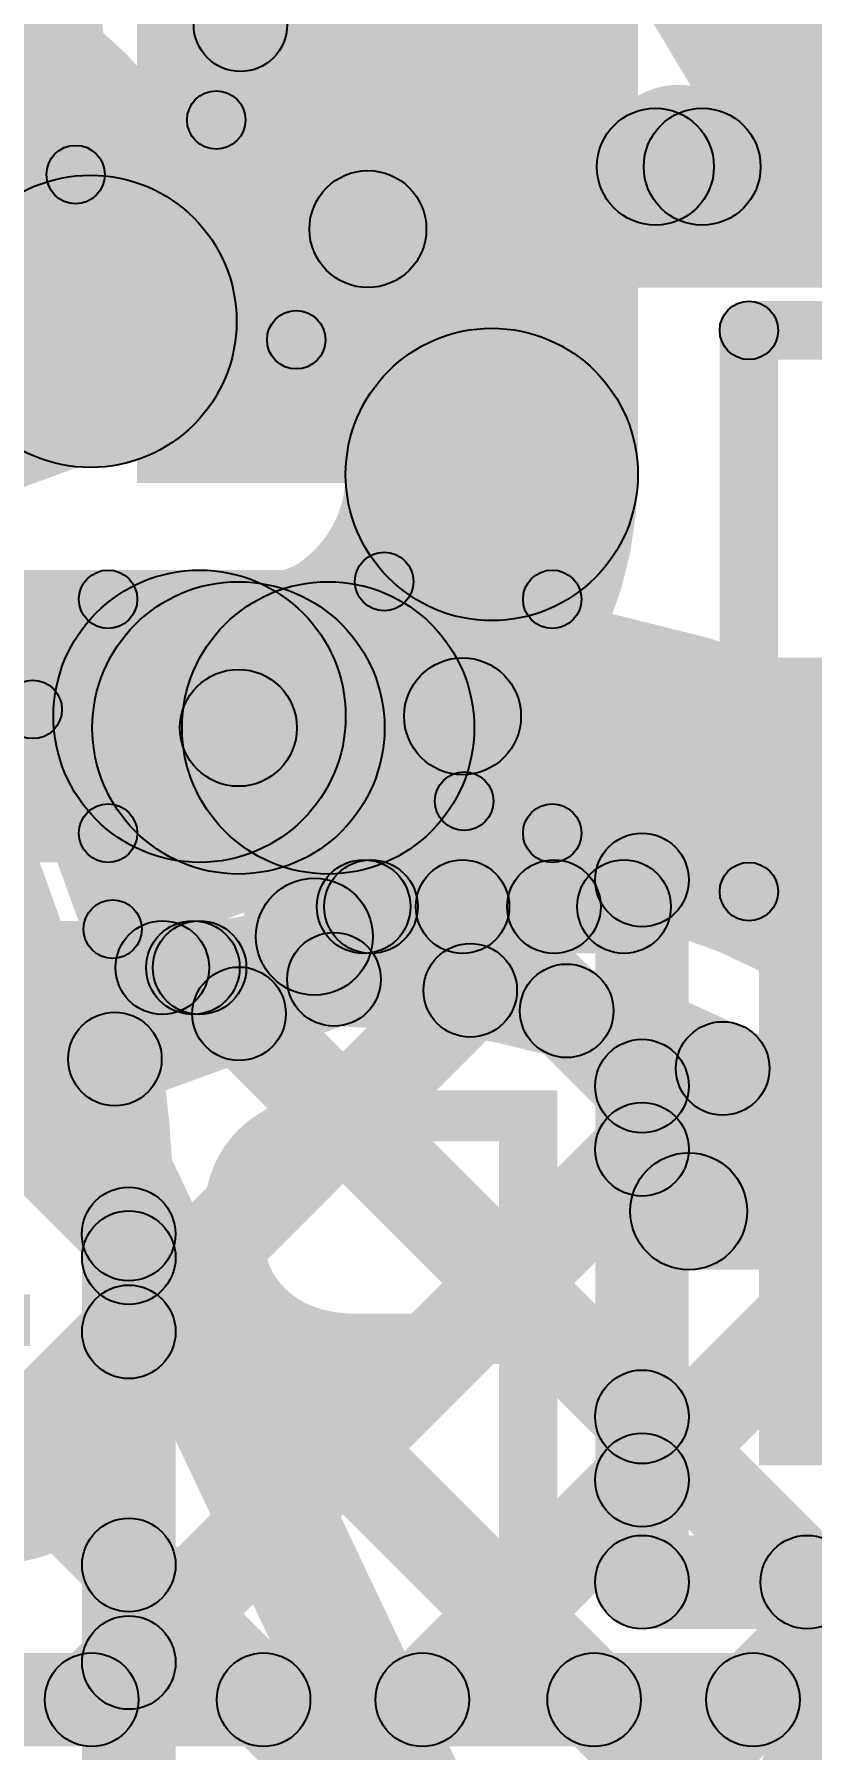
# Model space of a CAD drawing. Header units: millimetres. Extents: x -2.17 to 2.17, y -2.17 to 2.17.
# Drawn here: x -0.9001 to -0.8336, y -0.4404 to -0.2937 of the extents above; entities that cross this region are included whole.
import ezdxf

# ---------------------------------------------------------------- set-up
doc = ezdxf.new("R2010")
doc.units = ezdxf.units.MM
doc.header["$MEASUREMENT"] = 0
for name, color, linetype in [('BottomLayer', 5, 'Continuous'), ('BottomOverlay', 54, 'Continuous'), ('BottomPaste', 16, 'Continuous'), ('BottomSolder', 6, 'Continuous'), ('Mechanical2', 216, 'Continuous'), ('TopLayer', 1, 'Continuous'), ('TopOverlay', 2, 'Continuous'), ('TopPaste', 8, 'Continuous'), ('TopSolder', 216, 'Continuous')]:
    doc.layers.add(name, color=color, linetype=linetype)

# ---------------------------------------------------------------- blocks, each defined once
blk = doc.blocks.new('SOT_23F_B_5')
at = {"layer": 'BottomLayer'}
for points in [[(-0.05314965, 0.05905515), (-0.02165355, 0.05905515), (-0.02165355, 0.02362205), (-0.05314965, 0.02362205)], [(0.02165355, 0.05905515), (0.05314965, 0.05905515), (0.05314965, 0.02362205), (0.02165355, 0.02362205)], [(-0.01574805, -0.02362205), (0.01574805, -0.02362205), (0.01574805, -0.05905515), (-0.01574805, -0.05905515)]]:
    blk.add_hatch(color=5, dxfattribs=at).paths.add_polyline_path(points)
at = {"layer": 'BottomOverlay'}
h = blk.add_hatch(color=54, dxfattribs=at)
edge = h.paths.add_edge_path()
edge.add_arc((-0.066, 0.036), 0.005, 0, 360)
h = blk.add_hatch(color=54, dxfattribs=at)
edge = h.paths.add_edge_path()
edge.add_arc((-0.062, 0.036), 0.005, 0, 360)
h = blk.add_hatch(color=54, dxfattribs=at)
edge = h.paths.add_edge_path()
edge.add_arc((-0.0124016, 0.0366772), 0.0025, 0, 360)
for points in [[(0.008962296827300115, 0.03949971567798587), (0.009037703172699885, 0.03450028432201413), (-0.01236389682730011, 0.03417748432201413), (-0.01243930317269988, 0.03917691567798587)], [(-0.0605, 0.014), (-0.0555, 0.014), (-0.0555, -0.034), (-0.0605, -0.034)], [(0.0555, 0.014), (0.0605, 0.014), (0.0605, -0.034), (0.0555, -0.034)], [(-0.025, -0.0315), (-0.025, -0.0365), (-0.058, -0.0365), (-0.058, -0.0315)], [(0.058, -0.0315), (0.058, -0.0365), (0.025, -0.0365), (0.025, -0.0315)]]:
    blk.add_hatch(color=54, dxfattribs=at).paths.add_polyline_path(points)
h = blk.add_hatch(color=54, dxfattribs=at)
edge = h.paths.add_edge_path()
edge.add_arc((0.009, 0.037), 0.0025, 0, 360)
h = blk.add_hatch(color=54, dxfattribs=at)
edge = h.paths.add_edge_path()
edge.add_arc((-0.058, 0.014), 0.0025, 0, 360)
h = blk.add_hatch(color=54, dxfattribs=at)
edge = h.paths.add_edge_path()
edge.add_arc((0.058, 0.014), 0.0025, 0, 360)
h = blk.add_hatch(color=54, dxfattribs=at)
edge = h.paths.add_edge_path()
edge.add_arc((-0.058, -0.034), 0.0025, 0, 360)
h = blk.add_hatch(color=54, dxfattribs=at)
edge = h.paths.add_edge_path()
edge.add_arc((-0.058, -0.034), 0.0025, 0, 360)
h = blk.add_hatch(color=54, dxfattribs=at)
edge = h.paths.add_edge_path()
edge.add_arc((-0.025, -0.034), 0.0025, 0, 360)
h = blk.add_hatch(color=54, dxfattribs=at)
edge = h.paths.add_edge_path()
edge.add_arc((0.025, -0.034), 0.0025, 0, 360)
h = blk.add_hatch(color=54, dxfattribs=at)
edge = h.paths.add_edge_path()
edge.add_arc((0.058, -0.034), 0.0025, 0, 360)
h = blk.add_hatch(color=54, dxfattribs=at)
edge = h.paths.add_edge_path()
edge.add_arc((0.058, -0.034), 0.0025, 0, 360)
at = {"layer": 'BottomPaste'}
for points in [[(-0.05314965, 0.05905515), (-0.02165355, 0.05905515), (-0.02165355, 0.02362205), (-0.05314965, 0.02362205)], [(0.02165355, 0.05905515), (0.05314965, 0.05905515), (0.05314965, 0.02362205), (0.02165355, 0.02362205)], [(-0.01574805, -0.02362205), (0.01574805, -0.02362205), (0.01574805, -0.05905515), (-0.01574805, -0.05905515)]]:
    blk.add_hatch(color=16, dxfattribs=at).paths.add_polyline_path(points)
at = {"layer": 'BottomSolder'}
for points in [[(-0.05714965, 0.06305515), (-0.01765355, 0.06305515), (-0.01765355, 0.01962205), (-0.05714965, 0.01962205)], [(0.01765355, 0.06305515), (0.05714965, 0.06305515), (0.05714965, 0.01962205), (0.01765355, 0.01962205)], [(-0.01974805, -0.01962205), (0.01974805, -0.01962205), (0.01974805, -0.06305515), (-0.01974805, -0.06305515)]]:
    blk.add_hatch(color=6, dxfattribs=at).paths.add_polyline_path(points)
at = {"layer": 'BottomOverlay', "const_width": 0.01}
blk.add_lwpolyline([(-0.062, 0.036, 1), (-0.066, 0.036, 1)], format="xyb", close=True, dxfattribs=at)
at = {"layer": 'BottomOverlay'}
for centre, radius in [((-0.066, 0.036), 0.005), ((-0.062, 0.036), 0.005), ((-0.0124016, 0.0366772), 0.0025), ((0.009, 0.037), 0.0025), ((-0.058, 0.014), 0.0025), ((0.058, 0.014), 0.0025), ((-0.058, -0.034), 0.0025), ((-0.058, -0.034), 0.0025), ((-0.025, -0.034), 0.0025), ((0.025, -0.034), 0.0025), ((0.058, -0.034), 0.0025), ((0.058, -0.034), 0.0025)]:
    blk.add_circle(centre, radius, dxfattribs=at)
blk = doc.blocks.new('SOT_23F_B_6')
at = {"layer": 'BottomLayer'}
for points in [[(-0.05314965, 0.05905515), (-0.02165355, 0.05905515), (-0.02165355, 0.02362205), (-0.05314965, 0.02362205)], [(0.02165355, 0.05905515), (0.05314965, 0.05905515), (0.05314965, 0.02362205), (0.02165355, 0.02362205)], [(-0.01574805, -0.02362205), (0.01574805, -0.02362205), (0.01574805, -0.05905515), (-0.01574805, -0.05905515)]]:
    blk.add_hatch(color=5, dxfattribs=at).paths.add_polyline_path(points)
at = {"layer": 'BottomOverlay'}
h = blk.add_hatch(color=54, dxfattribs=at)
edge = h.paths.add_edge_path()
edge.add_arc((-0.066, 0.036), 0.005, 0, 360)
h = blk.add_hatch(color=54, dxfattribs=at)
edge = h.paths.add_edge_path()
edge.add_arc((-0.062, 0.036), 0.005, 0, 360)
h = blk.add_hatch(color=54, dxfattribs=at)
edge = h.paths.add_edge_path()
edge.add_arc((-0.0124016, 0.0366772), 0.0025, 0, 360)
for points in [[(0.008962296827300115, 0.03949971567798587), (0.009037703172699885, 0.03450028432201413), (-0.01236389682730011, 0.03417748432201413), (-0.01243930317269988, 0.03917691567798587)], [(-0.0605, 0.014), (-0.0555, 0.014), (-0.0555, -0.034), (-0.0605, -0.034)], [(0.0555, 0.014), (0.0605, 0.014), (0.0605, -0.034), (0.0555, -0.034)], [(-0.025, -0.0315), (-0.025, -0.0365), (-0.058, -0.0365), (-0.058, -0.0315)], [(0.058, -0.0315), (0.058, -0.0365), (0.025, -0.0365), (0.025, -0.0315)]]:
    blk.add_hatch(color=54, dxfattribs=at).paths.add_polyline_path(points)
h = blk.add_hatch(color=54, dxfattribs=at)
edge = h.paths.add_edge_path()
edge.add_arc((0.009, 0.037), 0.0025, 0, 360)
h = blk.add_hatch(color=54, dxfattribs=at)
edge = h.paths.add_edge_path()
edge.add_arc((-0.058, 0.014), 0.0025, 0, 360)
h = blk.add_hatch(color=54, dxfattribs=at)
edge = h.paths.add_edge_path()
edge.add_arc((0.058, 0.014), 0.0025, 0, 360)
h = blk.add_hatch(color=54, dxfattribs=at)
edge = h.paths.add_edge_path()
edge.add_arc((-0.058, -0.034), 0.0025, 0, 360)
h = blk.add_hatch(color=54, dxfattribs=at)
edge = h.paths.add_edge_path()
edge.add_arc((-0.058, -0.034), 0.0025, 0, 360)
h = blk.add_hatch(color=54, dxfattribs=at)
edge = h.paths.add_edge_path()
edge.add_arc((-0.025, -0.034), 0.0025, 0, 360)
h = blk.add_hatch(color=54, dxfattribs=at)
edge = h.paths.add_edge_path()
edge.add_arc((0.025, -0.034), 0.0025, 0, 360)
h = blk.add_hatch(color=54, dxfattribs=at)
edge = h.paths.add_edge_path()
edge.add_arc((0.058, -0.034), 0.0025, 0, 360)
h = blk.add_hatch(color=54, dxfattribs=at)
edge = h.paths.add_edge_path()
edge.add_arc((0.058, -0.034), 0.0025, 0, 360)
at = {"layer": 'BottomPaste'}
for points in [[(-0.05314965, 0.05905515), (-0.02165355, 0.05905515), (-0.02165355, 0.02362205), (-0.05314965, 0.02362205)], [(0.02165355, 0.05905515), (0.05314965, 0.05905515), (0.05314965, 0.02362205), (0.02165355, 0.02362205)], [(-0.01574805, -0.02362205), (0.01574805, -0.02362205), (0.01574805, -0.05905515), (-0.01574805, -0.05905515)]]:
    blk.add_hatch(color=16, dxfattribs=at).paths.add_polyline_path(points)
at = {"layer": 'BottomSolder'}
for points in [[(-0.05714965, 0.06305515), (-0.01765355, 0.06305515), (-0.01765355, 0.01962205), (-0.05714965, 0.01962205)], [(0.01765355, 0.06305515), (0.05714965, 0.06305515), (0.05714965, 0.01962205), (0.01765355, 0.01962205)], [(-0.01974805, -0.01962205), (0.01974805, -0.01962205), (0.01974805, -0.06305515), (-0.01974805, -0.06305515)]]:
    blk.add_hatch(color=6, dxfattribs=at).paths.add_polyline_path(points)
at = {"layer": 'BottomOverlay', "const_width": 0.01}
blk.add_lwpolyline([(-0.062, 0.036, 1), (-0.066, 0.036, 1)], format="xyb", close=True, dxfattribs=at)
at = {"layer": 'BottomOverlay'}
for centre, radius in [((-0.066, 0.036), 0.005), ((-0.062, 0.036), 0.005), ((-0.0124016, 0.0366772), 0.0025), ((0.009, 0.037), 0.0025), ((-0.058, 0.014), 0.0025), ((0.058, 0.014), 0.0025), ((-0.058, -0.034), 0.0025), ((-0.058, -0.034), 0.0025), ((-0.025, -0.034), 0.0025), ((0.025, -0.034), 0.0025), ((0.058, -0.034), 0.0025), ((0.058, -0.034), 0.0025)]:
    blk.add_circle(centre, radius, dxfattribs=at)
blk = doc.blocks.new('R___0201_B_7')
at = {"layer": 'BottomLayer'}
for points in [[(-0.01614165, 0.00728345), (-0.00551175, 0.00728345), (-0.00551175, -0.00728345), (-0.01614165, -0.00728345)], [(0.00551185, 0.00728345), (0.01614175, 0.00728345), (0.01614175, -0.00728345), (0.00551185, -0.00728345)]]:
    blk.add_hatch(color=5, dxfattribs=at).paths.add_polyline_path(points)
at = {"layer": 'BottomOverlay'}
h = blk.add_hatch(color=54, dxfattribs=at)
edge = h.paths.add_edge_path()
edge.add_arc((-0.019, 0.01), 0.0025, 0, 360)
h = blk.add_hatch(color=54, dxfattribs=at)
edge = h.paths.add_edge_path()
edge.add_arc((-0.019, 0.01), 0.0025, 0, 360)
for points in [[(0.019, 0.0125), (0.019, 0.0075), (-0.019, 0.0075), (-0.019, 0.0125)], [(-0.0215, 0.01), (-0.0165, 0.01), (-0.0165, -0.01), (-0.0215, -0.01)], [(0.0165, 0.01), (0.0215, 0.01), (0.0215, -0.01), (0.0165, -0.01)], [(0.019, -0.0075), (0.019, -0.0125), (-0.019, -0.0125), (-0.019, -0.0075)]]:
    blk.add_hatch(color=54, dxfattribs=at).paths.add_polyline_path(points)
h = blk.add_hatch(color=54, dxfattribs=at)
edge = h.paths.add_edge_path()
edge.add_arc((0.019, 0.01), 0.0025, 0, 360)
h = blk.add_hatch(color=54, dxfattribs=at)
edge = h.paths.add_edge_path()
edge.add_arc((0.019, 0.01), 0.0025, 0, 360)
h = blk.add_hatch(color=54, dxfattribs=at)
edge = h.paths.add_edge_path()
edge.add_arc((-0.019, -0.01), 0.0025, 0, 360)
h = blk.add_hatch(color=54, dxfattribs=at)
edge = h.paths.add_edge_path()
edge.add_arc((-0.019, -0.01), 0.0025, 0, 360)
h = blk.add_hatch(color=54, dxfattribs=at)
edge = h.paths.add_edge_path()
edge.add_arc((0.019, -0.01), 0.0025, 0, 360)
h = blk.add_hatch(color=54, dxfattribs=at)
edge = h.paths.add_edge_path()
edge.add_arc((0.019, -0.01), 0.0025, 0, 360)
at = {"layer": 'BottomPaste'}
for points in [[(-0.01614165, 0.00728345), (-0.00551175, 0.00728345), (-0.00551175, -0.00728345), (-0.01614165, -0.00728345)], [(0.00551185, 0.00728345), (0.01614175, 0.00728345), (0.01614175, -0.00728345), (0.00551185, -0.00728345)]]:
    blk.add_hatch(color=16, dxfattribs=at).paths.add_polyline_path(points)
at = {"layer": 'BottomSolder'}
for points in [[(-0.02014165, 0.01128345), (-0.00151175, 0.01128345), (-0.00151175, -0.01128345), (-0.02014165, -0.01128345)], [(0.00151185, 0.01128345), (0.02014175, 0.01128345), (0.02014175, -0.01128345), (0.00151185, -0.01128345)]]:
    blk.add_hatch(color=6, dxfattribs=at).paths.add_polyline_path(points)
at = {"layer": 'BottomOverlay'}
for centre in [(-0.019, 0.01), (-0.019, 0.01), (0.019, 0.01), (0.019, 0.01), (-0.019, -0.01), (-0.019, -0.01), (0.019, -0.01), (0.019, -0.01)]:
    blk.add_circle(centre, 0.0025, dxfattribs=at)
blk = doc.blocks.new('C__0402_388')
at = {"layer": 'TopLayer'}
for points in [[(-0.0275, -0.0125), (-0.0275, 0.0125), (-0.009499999999999998, 0.0125), (-0.009500000000000001, -0.0125)], [(0.009499999999999998, -0.0125), (0.009500000000000001, 0.0125), (0.0275, 0.0125), (0.0275, -0.0125)]]:
    blk.add_hatch(color=1, dxfattribs=at).paths.add_polyline_path(points)
at = {"layer": 'TopOverlay'}
h = blk.add_hatch(color=2, dxfattribs=at)
edge = h.paths.add_edge_path()
edge.add_arc((-0.031, 0.016), 0.0025, 0, 360)
h = blk.add_hatch(color=2, dxfattribs=at)
edge = h.paths.add_edge_path()
edge.add_arc((-0.031, 0.016), 0.0025, 0, 360)
for points in [[(-0.0109999, 0.0185), (-0.0109999, 0.0135), (-0.031, 0.0135), (-0.031, 0.0185)], [(0.031, 0.0185), (0.031, 0.0135), (0.011, 0.0135), (0.011, 0.0185)], [(-0.0335, 0.016), (-0.0285, 0.016), (-0.0285, -0.016), (-0.0335, -0.016)], [(0.0285, 0.016), (0.0335, 0.016), (0.0335, -0.016), (0.0285, -0.016)], [(-0.011, -0.0135), (-0.011, -0.0185), (-0.031, -0.0185), (-0.031, -0.0135)], [(0.031, -0.0135), (0.031, -0.0185), (0.0109999, -0.0185), (0.0109999, -0.0135)]]:
    blk.add_hatch(color=2, dxfattribs=at).paths.add_polyline_path(points)
h = blk.add_hatch(color=2, dxfattribs=at)
edge = h.paths.add_edge_path()
edge.add_arc((-0.0109999, 0.016), 0.0025, 0, 360)
h = blk.add_hatch(color=2, dxfattribs=at)
edge = h.paths.add_edge_path()
edge.add_arc((0.011, 0.016), 0.0025, 0, 360)
h = blk.add_hatch(color=2, dxfattribs=at)
edge = h.paths.add_edge_path()
edge.add_arc((0.031, 0.016), 0.0025, 0, 360)
h = blk.add_hatch(color=2, dxfattribs=at)
edge = h.paths.add_edge_path()
edge.add_arc((0.031, 0.016), 0.0025, 0, 360)
h = blk.add_hatch(color=2, dxfattribs=at)
edge = h.paths.add_edge_path()
edge.add_arc((-0.031, -0.016), 0.0025, 0, 360)
h = blk.add_hatch(color=2, dxfattribs=at)
edge = h.paths.add_edge_path()
edge.add_arc((-0.031, -0.016), 0.0025, 0, 360)
h = blk.add_hatch(color=2, dxfattribs=at)
edge = h.paths.add_edge_path()
edge.add_arc((-0.011, -0.016), 0.0025, 0, 360)
h = blk.add_hatch(color=2, dxfattribs=at)
edge = h.paths.add_edge_path()
edge.add_arc((0.0109999, -0.016), 0.0025, 0, 360)
h = blk.add_hatch(color=2, dxfattribs=at)
edge = h.paths.add_edge_path()
edge.add_arc((0.031, -0.016), 0.0025, 0, 360)
h = blk.add_hatch(color=2, dxfattribs=at)
edge = h.paths.add_edge_path()
edge.add_arc((0.031, -0.016), 0.0025, 0, 360)
at = {"layer": 'TopPaste'}
for points in [[(-0.0275, -0.0125), (-0.0275, 0.0125), (-0.009499999999999998, 0.0125), (-0.009500000000000001, -0.0125)], [(0.009499999999999998, -0.0125), (0.009500000000000001, 0.0125), (0.0275, 0.0125), (0.0275, -0.0125)]]:
    blk.add_hatch(color=8, dxfattribs=at).paths.add_polyline_path(points)
at = {"layer": 'TopSolder'}
for points in [[(-0.0298622, -0.0148622), (-0.0298622, 0.0148622), (-0.007137799999999999, 0.0148622), (-0.007137800000000001, -0.0148622)], [(0.007137799999999999, -0.0148622), (0.007137800000000001, 0.0148622), (0.0298622, 0.0148622), (0.0298622, -0.0148622)]]:
    blk.add_hatch(color=216, dxfattribs=at).paths.add_polyline_path(points)
at = {"layer": 'TopOverlay'}
for centre in [(-0.031, 0.016), (-0.031, 0.016), (-0.0109999, 0.016), (0.011, 0.016), (0.031, 0.016), (0.031, 0.016), (-0.031, -0.016), (-0.031, -0.016), (-0.011, -0.016), (0.0109999, -0.016), (0.031, -0.016), (0.031, -0.016)]:
    blk.add_circle(centre, 0.0025, dxfattribs=at)

msp = doc.modelspace()

# ---------------------------------------------------------------- hatches: boundary and pattern name
at = {"layer": 'BottomLayer'}
h = msp.add_hatch(color=5, dxfattribs=at)
edge = h.paths.add_edge_path()
edge.add_arc((-0.8715984, -0.3103386), 0.005, 0, 360)
for points in [[(-0.8715984, -0.3153386), (-0.8715984, -0.3053386), (-0.7823228, -0.3053386), (-0.7823228, -0.3153386)], [(-0.9288676, -0.3645), (-0.9288676, -0.3395), (-0.886, -0.3395), (-0.886, -0.3645)], [(-0.8635, -0.357), (-0.8635, -0.347), (-0.7888284, -0.347), (-0.7888284, -0.357)], [(-0.8713385, -0.3722835), (-0.8713385, -0.3642835), (-0.849685, -0.3642835), (-0.849685, -0.3722835)], [(-0.9511695271247461, -0.3711239271247462), (-0.9455126728752539, -0.3654670728752538), (-0.8776976728752539, -0.4332820728752538), (-0.8833545271247462, -0.4389389271247461)], [(-0.9206821728752539, -0.4389389271247461), (-0.9263390271247461, -0.4332820728752538), (-0.8585120271247462, -0.3654550728752538), (-0.8528551728752538, -0.3711119271247462)], [(-0.8663286271247461, -0.3711119271247462), (-0.8606717728752539, -0.3654550728752538), (-0.8453212728752538, -0.3808055728752538), (-0.8509781271247462, -0.3864624271247462)], [(-0.8441497, -0.4260552), (-0.8521497, -0.4260552), (-0.8521497, -0.366), (-0.8441497, -0.366)], [(-0.9288676, -0.3775), (-0.9288676, -0.3695), (-0.886, -0.3695), (-0.886, -0.3775)], [(-0.9489664728752538, -0.4389389271247461), (-0.9546233271247462, -0.4332820728752538), (-0.8920128271247462, -0.3706715728752538), (-0.8863559728752538, -0.3763284271247462)], [(-0.9176807271247461, -0.3763284271247462), (-0.9120238728752539, -0.3706715728752538), (-0.8494133728752539, -0.4332820728752538), (-0.8550702271247461, -0.4389389271247461)], [(-0.8893964271247461, -0.3763284271247462), (-0.8837395728752538, -0.3706715728752538), (-0.8453212728752538, -0.4090898728752538), (-0.8509781271247462, -0.4147467271247462)], [(-0.8923978728752539, -0.4389389271247461), (-0.8980547271247461, -0.4332820728752538), (-0.8509781271247462, -0.3862054728752538), (-0.8453212728752538, -0.3918623271247462)], [(-0.8441496, -0.3993386), (-0.8441496, -0.3893386), (-0.8184016, -0.3893386), (-0.8184016, -0.3993386)], [(-0.8641135728752538, -0.4389389271247462), (-0.8697704271247462, -0.4332820728752538), (-0.8509781271247462, -0.4144897728752538), (-0.8453212728752538, -0.4201466271247463)], [(-0.8481497, -0.4300552), (-0.8481497, -0.4220552), (-0.8048109, -0.4220552), (-0.8048109, -0.4300552)], [(-0.8358292728752539, -0.4389389271247461), (-0.8414861271247461, -0.4332820728752538), (-0.8314308271247461, -0.4232267728752538), (-0.8257739728752539, -0.4288836271247461)], [(-0.8368412271247462, -0.4288836271247461), (-0.8311843728752538, -0.4232267728752538), (-0.8211290728752538, -0.4332820728752538), (-0.8267859271247462, -0.4389389271247461)], [(-0.9795, -0.4401105), (-0.9795, -0.4321105), (-0.8027484, -0.4321105), (-0.8027484, -0.4401105)]]:
    msp.add_hatch(color=5, dxfattribs=at).paths.add_polyline_path(points)
h = msp.add_hatch(color=5, dxfattribs=at)
edge = h.paths.add_edge_path()
edge.add_arc((-0.886, -0.352), 0.0125, 0, 360)
h = msp.add_hatch(color=5, dxfattribs=at)
edge = h.paths.add_edge_path()
edge.add_arc((-0.8635, -0.352), 0.005, 0, 360)
h = msp.add_hatch(color=5, dxfattribs=at)
edge = h.paths.add_edge_path()
edge.add_arc((-0.8481497, -0.366), 0.004, 0, 360)
h = msp.add_hatch(color=5, dxfattribs=at)
edge = h.paths.add_edge_path()
edge.add_arc((-0.8719609, -0.3682835), 0.004, 0, 360)
h = msp.add_hatch(color=5, dxfattribs=at)
edge = h.paths.add_edge_path()
edge.add_arc((-0.8713385, -0.3682835), 0.004, 0, 360)
h = msp.add_hatch(color=5, dxfattribs=at)
edge = h.paths.add_edge_path()
edge.add_arc((-0.8635002, -0.3682835), 0.004, 0, 360)
h = msp.add_hatch(color=5, dxfattribs=at)
edge = h.paths.add_edge_path()
edge.add_arc((-0.8556836, -0.3682835), 0.004, 0, 360)
h = msp.add_hatch(color=5, dxfattribs=at)
edge = h.paths.add_edge_path()
edge.add_arc((-0.849685, -0.3682835), 0.004, 0, 360)
h = msp.add_hatch(color=5, dxfattribs=at)
edge = h.paths.add_edge_path()
edge.add_arc((-0.8891844, -0.3735), 0.004, 0, 360)
h = msp.add_hatch(color=5, dxfattribs=at)
edge = h.paths.add_edge_path()
edge.add_arc((-0.886568, -0.3735), 0.004, 0, 360)
h = msp.add_hatch(color=5, dxfattribs=at)
edge = h.paths.add_edge_path()
edge.add_arc((-0.886, -0.3735), 0.004, 0, 360)
h = msp.add_hatch(color=5, dxfattribs=at)
edge = h.paths.add_edge_path()
edge.add_arc((-0.886, -0.3735), 0.004, 0, 360)
h = msp.add_hatch(color=5, dxfattribs=at)
edge = h.paths.add_edge_path()
edge.add_arc((-0.8481497, -0.383634), 0.004, 0, 360)
h = msp.add_hatch(color=5, dxfattribs=at)
edge = h.paths.add_edge_path()
edge.add_arc((-0.8481497, -0.3890339), 0.004, 0, 360)
h = msp.add_hatch(color=5, dxfattribs=at)
edge = h.paths.add_edge_path()
edge.add_arc((-0.8441496, -0.3943386), 0.005, 0, 360)
h = msp.add_hatch(color=5, dxfattribs=at)
edge = h.paths.add_edge_path()
edge.add_arc((-0.8481497, -0.4119183), 0.004, 0, 360)
h = msp.add_hatch(color=5, dxfattribs=at)
edge = h.paths.add_edge_path()
edge.add_arc((-0.8481497, -0.4173182), 0.004, 0, 360)
h = msp.add_hatch(color=5, dxfattribs=at)
edge = h.paths.add_edge_path()
edge.add_arc((-0.8481497, -0.4260552), 0.004, 0, 360)
h = msp.add_hatch(color=5, dxfattribs=at)
edge = h.paths.add_edge_path()
edge.add_arc((-0.8481497, -0.4260552), 0.004, 0, 360)
h = msp.add_hatch(color=5, dxfattribs=at)
edge = h.paths.add_edge_path()
edge.add_arc((-0.8340128, -0.4260552), 0.004, 0, 360)
h = msp.add_hatch(color=5, dxfattribs=at)
edge = h.paths.add_edge_path()
edge.add_arc((-0.8952263, -0.4361105), 0.004, 0, 360)
h = msp.add_hatch(color=5, dxfattribs=at)
edge = h.paths.add_edge_path()
edge.add_arc((-0.8805261, -0.4361105), 0.004, 0, 360)
h = msp.add_hatch(color=5, dxfattribs=at)
edge = h.paths.add_edge_path()
edge.add_arc((-0.866942, -0.4361105), 0.004, 0, 360)
h = msp.add_hatch(color=5, dxfattribs=at)
edge = h.paths.add_edge_path()
edge.add_arc((-0.8522418, -0.4361105), 0.004, 0, 360)
h = msp.add_hatch(color=5, dxfattribs=at)
edge = h.paths.add_edge_path()
edge.add_arc((-0.8386577, -0.4361105), 0.004, 0, 360)
at = {"layer": 'TopLayer'}
for points in [[(-0.8485, -0.3313222), (-0.8735, -0.3313222), (-0.8735, -0.2476105), (-0.8485, -0.2476105)], [(-0.8826726, -0.3654948), (-0.8826726, -0.3404948), (-0.875, -0.3404948), (-0.875, -0.3654948)], [(-0.8873710628803613, -0.3547049013308768), (-0.8779741371196388, -0.3512846986691232), (-0.8714757371196388, -0.3691388986691232), (-0.8808726628803613, -0.3725591013308768)], [(-0.8918747103089688, -0.3850769671645493), (-0.8946108896910312, -0.3775594328354507), (-0.8758682896910311, -0.3707376328354507), (-0.8731321103089689, -0.3782551671645493)], [(-0.8892217728752538, -0.4074785271247462), (-0.8948786271247462, -0.4018216728752538), (-0.8656705271247461, -0.3726135728752538), (-0.8600136728752539, -0.3782704271247462)], [(-0.8854455271247461, -0.3802791271247462), (-0.8797886728752539, -0.3746222728752538), (-0.7936715728752538, -0.4607393728752538), (-0.7993284271247462, -0.4663962271247462)], [(-0.8574170271247461, -0.3800233271247462), (-0.8517601728752539, -0.3743664728752538), (-0.8019634728752538, -0.4241631728752538), (-0.8076203271247462, -0.4298200271247462)], [(-0.8892217728752538, -0.4357628271247461), (-0.8948786271247462, -0.4301059728752539), (-0.8440690271247462, -0.3792963728752538), (-0.8384121728752538, -0.3849532271247462)], [(-0.8899420728752538, -0.4647674271247462), (-0.8955989271247461, -0.4591105728752539), (-0.8269094271247461, -0.3904210728752538), (-0.8212525728752539, -0.3960779271247462)], [(-0.8948953271247462, -0.3991136271247462), (-0.8892384728752538, -0.3934567728752538), (-0.8140788728752538, -0.4686163728752539), (-0.8197357271247462, -0.4742732271247461)], [(-0.8880502, -0.453084), (-0.8960502, -0.453084), (-0.8960502, -0.3982998), (-0.8880502, -0.3982998)], [(-0.8711635728752538, -0.4742732271247461), (-0.8768204271247462, -0.4686163728752539), (-0.8134508271247461, -0.4052467728752538), (-0.8077939728752539, -0.4109036271247462)], [(-0.8948786271247462, -0.4274146271247461), (-0.8892217728752538, -0.4217577728752538), (-0.8423631728752539, -0.4686163728752539), (-0.8480200271247461, -0.4742732271247461)]]:
    msp.add_hatch(color=1, dxfattribs=at).paths.add_polyline_path(points)
h = msp.add_hatch(color=1, dxfattribs=at)
edge = h.paths.add_edge_path()
edge.add_arc((-0.8825, -0.2928621), 0.004, 0, 360)
h = msp.add_hatch(color=1, dxfattribs=at)
edge = h.paths.add_edge_path()
edge.add_arc((-0.8825, -0.2928621), 0.004, 0, 360)
h = msp.add_hatch(color=1, dxfattribs=at)
edge = h.paths.add_edge_path()
edge.add_arc((-0.8953274, -0.3182262), 0.0125, 0, 360)
h = msp.add_hatch(color=1, dxfattribs=at)
edge = h.paths.add_edge_path()
edge.add_arc((-0.861, -0.3313222), 0.0125, 0, 360)
h = msp.add_hatch(color=1, dxfattribs=at)
edge = h.paths.add_edge_path()
edge.add_arc((-0.861, -0.3313222), 0.0125, 0, 360)
h = msp.add_hatch(color=1, dxfattribs=at)
edge = h.paths.add_edge_path()
edge.add_arc((-0.8826726, -0.3529948), 0.0125, 0, 360)
h = msp.add_hatch(color=1, dxfattribs=at)
edge = h.paths.add_edge_path()
edge.add_arc((-0.8826726, -0.3529948), 0.0125, 0, 360)
h = msp.add_hatch(color=1, dxfattribs=at)
edge = h.paths.add_edge_path()
edge.add_arc((-0.875, -0.3529948), 0.0125, 0, 360)
h = msp.add_hatch(color=1, dxfattribs=at)
edge = h.paths.add_edge_path()
edge.add_arc((-0.875, -0.3529948), 0.0125, 0, 360)
h = msp.add_hatch(color=1, dxfattribs=at)
edge = h.paths.add_edge_path()
edge.add_arc((-0.8826726, -0.3529948), 0.005, 0, 360)
h = msp.add_hatch(color=1, dxfattribs=at)
edge = h.paths.add_edge_path()
edge.add_arc((-0.8761742, -0.370849), 0.005, 0, 360)
h = msp.add_hatch(color=1, dxfattribs=at)
edge = h.paths.add_edge_path()
edge.add_arc((-0.8745002, -0.3744964), 0.004, 0, 360)
h = msp.add_hatch(color=1, dxfattribs=at)
edge = h.paths.add_edge_path()
edge.add_arc((-0.8745002, -0.3744964), 0.004, 0, 360)
h = msp.add_hatch(color=1, dxfattribs=at)
edge = h.paths.add_edge_path()
edge.add_arc((-0.8628421, -0.375442), 0.004, 0, 360)
h = msp.add_hatch(color=1, dxfattribs=at)
edge = h.paths.add_edge_path()
edge.add_arc((-0.8826171, -0.3774507), 0.004, 0, 360)
h = msp.add_hatch(color=1, dxfattribs=at)
edge = h.paths.add_edge_path()
edge.add_arc((-0.8545886, -0.3771949), 0.004, 0, 360)
h = msp.add_hatch(color=1, dxfattribs=at)
edge = h.paths.add_edge_path()
edge.add_arc((-0.8932428, -0.3813182), 0.004, 0, 360)
h = msp.add_hatch(color=1, dxfattribs=at)
edge = h.paths.add_edge_path()
edge.add_arc((-0.8932428, -0.3813182), 0.004, 0, 360)
h = msp.add_hatch(color=1, dxfattribs=at)
edge = h.paths.add_edge_path()
edge.add_arc((-0.8412406, -0.3821248), 0.004, 0, 360)
h = msp.add_hatch(color=1, dxfattribs=at)
edge = h.paths.add_edge_path()
edge.add_arc((-0.8920669, -0.3962852), 0.004, 0, 360)
h = msp.add_hatch(color=1, dxfattribs=at)
edge = h.paths.add_edge_path()
edge.add_arc((-0.8920502, -0.3982998), 0.004, 0, 360)
h = msp.add_hatch(color=1, dxfattribs=at)
edge = h.paths.add_edge_path()
edge.add_arc((-0.8920502, -0.3982998), 0.004, 0, 360)
h = msp.add_hatch(color=1, dxfattribs=at)
edge = h.paths.add_edge_path()
edge.add_arc((-0.8920502, -0.4046501), 0.004, 0, 360)
h = msp.add_hatch(color=1, dxfattribs=at)
edge = h.paths.add_edge_path()
edge.add_arc((-0.8920502, -0.4245862), 0.004, 0, 360)
h = msp.add_hatch(color=1, dxfattribs=at)
edge = h.paths.add_edge_path()
edge.add_arc((-0.8920502, -0.4329344), 0.004, 0, 360)

# ---------------------------------------------------------------- linework, layer by layer
at = {"layer": 'BottomLayer', "const_width": 0.008}
msp.add_lwpolyline([(-0.8719609, -0.3682835, -0.1797794279402329), (-0.886, -0.3735)], format="xyb", dxfattribs=at)
at = {"layer": 'BottomLayer'}
for centre, radius in [((-0.8715984, -0.3103386), 0.005), ((-0.886, -0.352), 0.0125), ((-0.8635, -0.352), 0.005), ((-0.8481497, -0.366), 0.004), ((-0.8719609, -0.3682835), 0.004), ((-0.8713385, -0.3682835), 0.004), ((-0.8635002, -0.3682835), 0.004), ((-0.8556836, -0.3682835), 0.004), ((-0.849685, -0.3682835), 0.004), ((-0.8891844, -0.3735), 0.004), ((-0.886568, -0.3735), 0.004), ((-0.886, -0.3735), 0.004), ((-0.886, -0.3735), 0.004), ((-0.8481497, -0.383634), 0.004), ((-0.8481497, -0.3890339), 0.004), ((-0.8441496, -0.3943386), 0.005), ((-0.8481497, -0.4119183), 0.004), ((-0.8481497, -0.4173182), 0.004), ((-0.8481497, -0.4260552), 0.004), ((-0.8481497, -0.4260552), 0.004), ((-0.8340128, -0.4260552), 0.004), ((-0.8952263, -0.4361105), 0.004), ((-0.8805261, -0.4361105), 0.004), ((-0.866942, -0.4361105), 0.004), ((-0.8522418, -0.4361105), 0.004), ((-0.8386577, -0.4361105), 0.004)]:
    msp.add_circle(centre, radius, dxfattribs=at)
at = {"layer": 'Mechanical2', "const_width": 0.01}
for points in [[(2.1653543, 0.001, 1), (-2.1653543, 0.001, 1)], [(2.081354, -0.01, 1), (-2.049354, -0.01, 1)], [(1.8405512, 0.001, 1), (-1.8405512, 0.001, 1)], [(1.6437008, 0.001, 1), (-1.6437008, 0.001, 1)], [(1.503937, 0, 1), (-1.503937, 0, 1)], [(1.3070866, 0.001, 1), (-1.3070866, 0.001, 1)], [(1.1732283, 0.001, 1), (-1.1732283, 0.001, 1)], [(0.976378, 0.001, 1), (-0.976378, 0.001, 1)], [(0.8425197, 0.001, 1), (-0.8425197, 0.001, 1)]]:
    msp.add_lwpolyline(points, format="xyb", close=True, dxfattribs=at)
at = {"layer": 'TopLayer'}
for points, const_width in [([(-0.7543574, -0.3350347, -0.4142135623730951), (-0.848, -0.2413921)], 0.025), ([(-0.9152538, -0.2767998, -0.2320005989619132), (-0.8825, -0.2928621)], 0.008), ([(-0.9152538, -0.2982998, -0.4142135623730951), (-0.8953274, -0.3182262)], 0.025), ([(-0.861, -0.3313222, -0.4142135623730951), (-0.8826726, -0.3529948)], 0.025), ([(-0.875, -0.3529948, -0.4142135623730951), (-0.775, -0.4529948)], 0.025), ([(-0.8745002, -0.3744964, -0.2886629918617933), (-0.8039882, -0.4195348)], 0.008), ([(-0.8932428, -0.3813182, -0.03507080835929453), (-0.8920502, -0.3982998)], 0.008)]:
    msp.add_lwpolyline(points, format="xyb", dxfattribs=dict(at, const_width=const_width))
for centre, radius in [((-0.8825, -0.2928621), 0.004), ((-0.8825, -0.2928621), 0.004), ((-0.8953274, -0.3182262), 0.0125), ((-0.861, -0.3313222), 0.0125), ((-0.861, -0.3313222), 0.0125), ((-0.8826726, -0.3529948), 0.0125), ((-0.8826726, -0.3529948), 0.0125), ((-0.875, -0.3529948), 0.0125), ((-0.875, -0.3529948), 0.0125), ((-0.8826726, -0.3529948), 0.005), ((-0.8761742, -0.370849), 0.005), ((-0.8745002, -0.3744964), 0.004), ((-0.8745002, -0.3744964), 0.004), ((-0.8628421, -0.375442), 0.004), ((-0.8826171, -0.3774507), 0.004), ((-0.8545886, -0.3771949), 0.004), ((-0.8932428, -0.3813182), 0.004), ((-0.8932428, -0.3813182), 0.004), ((-0.8412406, -0.3821248), 0.004), ((-0.8920669, -0.3962852), 0.004), ((-0.8920502, -0.3982998), 0.004), ((-0.8920502, -0.3982998), 0.004), ((-0.8920502, -0.4046501), 0.004), ((-0.8920502, -0.4245862), 0.004), ((-0.8920502, -0.4329344), 0.004)]:
    msp.add_circle(centre, radius, dxfattribs=at)

# ---------------------------------------------------------------- block references
for name, p, rotation in [('SOT_23F_B_5', (-0.909, -0.269), 180), ('SOT_23F_B_6', (-0.781, -0.353), 180), ('C__0402_388', (-0.889, -0.3356105), 110), ('R___0201_B_7', (-0.8748267, -0.352), 180)]:
    msp.add_blockref(name, p, dxfattribs=dict(rotation=rotation))

# ---------------------------------------------------------------- texts
at = {"layer": 'BottomOverlay', "text_generation_flag": 2}
for s, p in [('R34a', (-0.851, -0.424)), ('Q13a', (-0.712, -0.467))]:
    msp.add_text(s, height=0.04, dxfattribs=at).set_placement(p)
at = {"layer": 'TopOverlay'}
msp.add_text('@', height=0.04, rotation=200, dxfattribs=at).set_placement((-0.897, -0.2706105))

doc.saveas('drawing.dxf')
